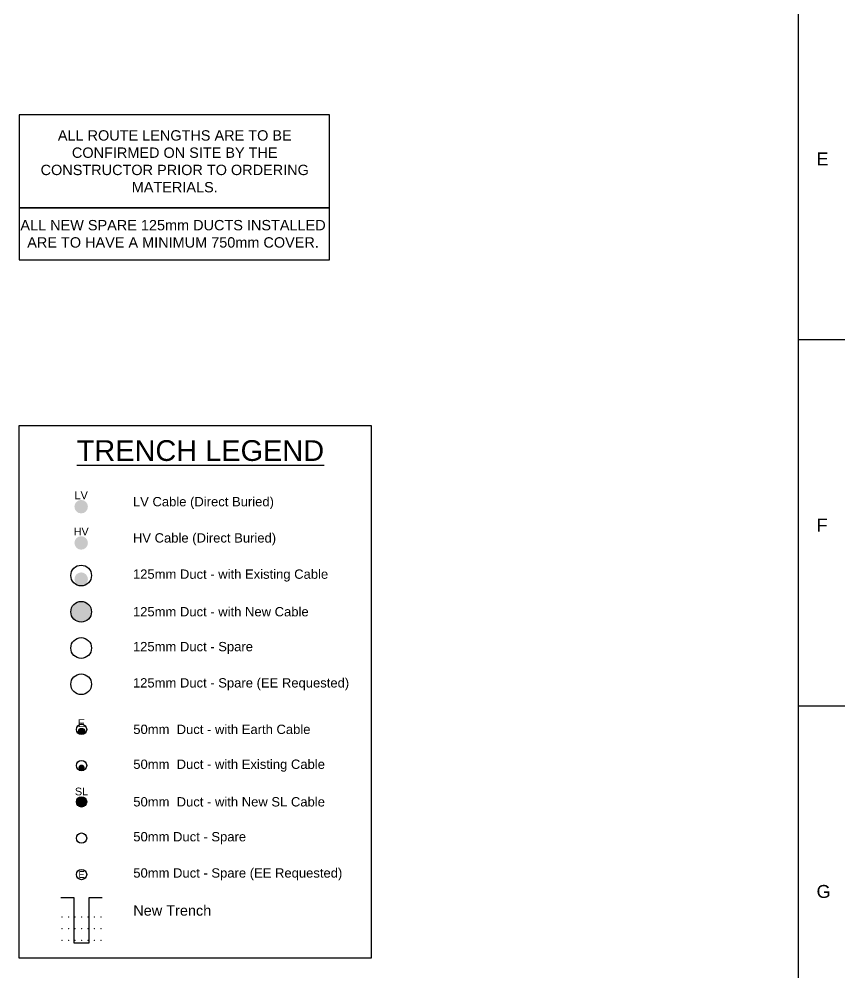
# Paper-space layout 'Duct B1' of a CAD drawing. Header units: metres, sheet in millimetres. Extents: x -9 to 824, y -9 to 577.
# Drawn here: x 664.9 to 824.4, y 91.1 to 275.3 of the extents above; entities that cross this region are included whole.
import ezdxf
from ezdxf.enums import TextEntityAlignment as Align

# ---------------------------------------------------------------- set-up
doc = ezdxf.new("R2010")
doc.units = ezdxf.units.M
doc.layers.get('0').update_dxf_attribs({"color": 6})
doc.layers.add('_User Miscellaneous10', color=252, linetype='Continuous', lineweight=13, plot=False, transparency=0.75)
doc.layers.add('Notes', color=7, linetype='Continuous')
doc.styles.add('ARIAL', font='arial.ttf', dxfattribs={"height": 2})
doc.styles.get("Standard").update_dxf_attribs({"font": 'arial.ttf'})

# ---------------------------------------------------------------- blocks, each defined once
blk = doc.blocks.new('A1_FRAME_TITLE')
at = {"layer": 'Notes'}
for p, q in [((824.37, 5.97), (824.37, 574.39)), ((824.35, 219.43), (833.35, 219.43)), ((824.35, 148.68), (833.35, 148.68))]:
    blk.add_line(p, q, dxfattribs=at)
at = {"layer": 'Notes', "style": 'ARIAL'}
for s, p in [('E', (827.87, 253.06)), ('F', (827.87, 182.31)), ('G', (827.87, 111.56))]:
    blk.add_text(s, height=2.5, dxfattribs=at).set_placement(p)
at = {"layer": 'Notes', "style": 'ARIAL', "flags": 8}
blk.add_attdef('VERSION_NO', text='', height=1.5, rotation=90, dxfattribs=at).set_placement((261.75, 40.04), align=Align.MIDDLE_CENTER)
at = {"layer": 'Notes', "style": 'ARIAL'}
for tag, height, p in [('CAP_NO', 2, (496.37, 44.97)), ('IE_NUM', 2, (496.37, 38.97)), ('REF_1', 2, (321.87, 32.97)), ('GEN_WO', 2.5, (427.37, 32.97)), ('HV_SWITCH', 2, (496.37, 32.97)), ('REF_2', 2, (321.87, 26.97)), ('OH_WO', 2.5, (427.37, 26.97)), ('UBD_REF', 2, (496.37, 26.97)), ('UG_WO', 2.5, (427.37, 20.97)), ('REF_3', 2, (321.87, 20.97)), ('GIS_MAP_No', 2, (496.37, 20.97)), ('REF_4', 2, (321.87, 14.97)), ('SUB_WO', 2.5, (427.37, 14.97)), ('HV_OP_DIAG', 2, (496.37, 14.97)), ('LGA', 2, (496.37, 8.97))]:
    blk.add_attdef(tag, text='', height=height, dxfattribs=at).set_placement(p, align=Align.MIDDLE_LEFT)
for tag, height, p in [('T1', 4, (679.37, 41.13)), ('T2', 4, (679.37, 35.13)), ('REF_No_1', 2.5, (306.87, 32.97)), ('T3', 4, (679.37, 29.13)), ('REF_No_2', 2.5, (306.87, 26.97)), ('DRAWN', 2.5, (561.87, 25.97)), ('T4', 4, (679.37, 23.13)), ('NUM', 8, (791.37, 20.97)), ('REV', 8, (819.37, 20.97)), ('REF_No_3', 2.5, (306.87, 20.97)), ('DATE', 2.5, (561.87, 17.97)), ('T5', 4, (679.37, 17.13)), ('REF_No_4', 2.5, (306.87, 14.97)), ('T6', 4, (679.37, 11.13)), ('CHD', 2.5, (561.87, 9.97)), ('DESIGN', 2.5, (601.87, 9.97)), ('NS', 2.5, (789.8, 8.94)), ('SHTS', 2.5, (804.81, 8.95))]:
    blk.add_attdef(tag, text='', height=height, dxfattribs=at).set_placement(p, align=Align.MIDDLE_CENTER)
blk.add_attdef('scale', text='', height=2.5, dxfattribs=at).set_placement((560.29, 33.27), align=Align.CENTER)
blk.add_attdef('ExportID', (9.08, 2.39), '', height=2.5, dxfattribs=at)
at = {"layer": 'Notes', "style": 'ARIAL', "flags": 1}
for tag, p, height in [('ProjectType', (14.17, -26.8), 2.5), ('ExportDate', (60.28, -26.79), 2.5), ('ExportUserName', (69.15, -26.8), 2.5), ('DesignerCompanyName', (81.48, -26.79), 2.5), ('ExportAreaOfInterest', (97.1, -26.81), 2.5), ('GIS_SUCCESS', (112, -26.78), 2.5), ('CAD_SUCCESS', (121.79, -26.78), 2.5), ('DEPOTCODE', (132.11, -26.88), 2.5), ('ExportCategories', (140.08, -26.8), 2.5), ('Comments', (154.38, -26.88), 2.5), ('ProjectNumber', (23.56, -26.82), 0.1), ('DrawingNumber', (35.51, -26.8), 0.1), ('ProjectDescription', (47.56, -26.83), 0.1)]:
    blk.add_attdef(tag, p, '', height=height, dxfattribs=at)
blk = doc.blocks.new('TRENCH')
at = {"flags": 128}
blk.add_lwpolyline([(-8, 17.5), (-3, 17.5), (-3, 0), (3, 0), (3, 17.5), (8, 17.5)], dxfattribs=at)
at = {"layer": '_User Miscellaneous10'}
for p in [(-7.5, 10), (-5, 10), (-2.5, 10), (0, 10), (2.5, 10), (5, 10), (7.5, 10), (-7.5, 5.5), (-5, 5.5), (-2.5, 5.5), (0, 5.5), (2.5, 5.5), (5, 5.5), (7.5, 5.5), (-7.5, 1), (-5, 1), (-2.5, 1), (0, 1), (2.5, 1), (5, 1), (7.5, 1)]:
    blk.add_point(p, dxfattribs=at)
blk = doc.blocks.new('*U334')
h = blk.add_hatch(color=5)
h.dxf.hatch_style = 1
h.paths.add_polyline_path([(1.3, 1.3, 1), (-1.3, 1.3, 1)])
at = {"color": 1, "insert": (0, 3.5), "char_height": 1.5, "width": 1.4, "attachment_point": 5}
blk.add_mtext('{\\C5;LV}', dxfattribs=at)
blk = doc.blocks.new('*U522')
h = blk.add_hatch(color=1)
h.dxf.hatch_style = 1
h.paths.add_polyline_path([(1.3, 1.3, 1), (-1.3, 1.3, 1)])
at = {"color": 1, "insert": (0, 3.5), "char_height": 1.5, "width": 1.4, "attachment_point": 5}
blk.add_mtext('HV', dxfattribs=at)
blk = doc.blocks.new('*U332')
blk.add_circle((0, 1), 1)
blk = doc.blocks.new('*U335')
h = blk.add_hatch(color=4)
h.dxf.hatch_style = 1
h.paths.add_polyline_path([(0.6, 0.6, 1), (-0.6, 0.6, 1)])
blk.add_circle((0, 1), 1)
blk = doc.blocks.new('*U336')
h = blk.add_hatch(color=4)
h.dxf.hatch_style = 1
h.paths.add_polyline_path([(1, 1, 1), (-1, 1, 1)])
blk.add_circle((0, 1), 1)
at = {"color": 4, "insert": (0, 3), "char_height": 1.5, "width": 1.4, "attachment_point": 5}
blk.add_mtext('SL', dxfattribs=at)
blk = doc.blocks.new('*U337')
blk.add_circle((0, 2), 2)
blk = doc.blocks.new('*U338')
h = blk.add_hatch(color=1)
h.dxf.hatch_style = 1
h.paths.add_polyline_path([(1.3, 1.3, 1), (-1.3, 1.3, 1)])
blk.add_circle((0, 2), 2)
blk = doc.blocks.new('*U339')
h = blk.add_hatch(color=1)
h.dxf.hatch_style = 1
h.paths.add_polyline_path([(2, 2, 1), (-2, 2, 1)])
blk.add_circle((0, 2), 2)
blk = doc.blocks.new('*U597')
at = {"transparency": 33554687}
blk.add_circle((0, 1), 1, dxfattribs=at)
at = {"transparency": 33554687, "insert": (0, 1), "char_height": 1.3, "width": 2.2, "attachment_point": 5}
blk.add_mtext('E', dxfattribs=at)
blk = doc.blocks.new('*U333')
h = blk.add_hatch(color=3)
h.dxf.hatch_style = 1
h.paths.add_polyline_path([(0.6, 0.6, 1), (-0.6, 0.6, 1)])
at = {"color": 3}
blk.add_circle((0, 0.6), 0.6, dxfattribs=at)
at = {"insert": (0, 2.2), "char_height": 1.5, "width": 1.8, "attachment_point": 5}
blk.add_mtext('{\\C3;E}', dxfattribs=at)

psp = doc.layouts.new('Duct B1')

# ---------------------------------------------------------------- linework, layer by layer
at = {"layer": 'Notes', "transparency": 33554687}
for points in [[(664.86, 238.86), (724.86, 238.86), (724.86, 256.86), (664.86, 256.86)], [(664.86, 228.86), (724.86, 228.86), (724.86, 238.86), (664.86, 238.86)], [(664.86, 196.86), (732.9, 196.86), (732.9, 93.94), (664.86, 93.94)]]:
    psp.add_lwpolyline(points, close=True, dxfattribs=at)

# ---------------------------------------------------------------- block references
at = {"layer": 'Notes'}
psp.add_blockref('A1_FRAME_TITLE', (-8.92, -5.97), dxfattribs=at)
at = {"layer": 'Notes', "transparency": 33554687}
for name, p in [('*U334', (676.86, 179.86)), ('*U522', (676.86, 172.86)), ('*U338', (676.86, 165.86)), ('*U339', (676.86, 158.86)), ('*U337', (676.86, 151.86)), ('*U337', (676.86, 144.86)), ('*U333', (676.93, 137.14)), ('*U335', (676.93, 137.14)), ('*U335', (676.93, 130.14)), ('*U336', (676.93, 123.14)), ('*U332', (676.93, 116.14)), ('*U597', (676.93, 109.11))]:
    psp.add_blockref(name, p, dxfattribs=at)
at = {"layer": 'Notes', "transparency": 33554687, "xscale": 0.5, "yscale": 0.5}
psp.add_blockref('TRENCH', (676.93, 96.89), dxfattribs=at)

# ---------------------------------------------------------------- texts
at = {"layer": 'Notes', "color": 7, "lineweight": -3, "transparency": 33554687, "char_height": 2, "attachment_point": 5}
for s, insert, width in [('ALL ROUTE LENGTHS ARE TO BE CONFIRMED ON SITE BY THE CONSTRUCTOR PRIOR TO ORDERING MATERIALS.', (694.94, 247.86), 57), ('ALL NEW SPARE 125mm DUCTS INSTALLED ARE TO HAVE A MINIMUM 750mm COVER.', (694.61, 233.86), 59.5)]:
    psp.add_mtext(s, dxfattribs=dict(at, insert=insert, width=width))
at = {"layer": 'Notes', "transparency": 33554687}
for s, insert, char_height, attachment_point in [('{\\LTRENCH LEGEND}', (699.9, 194), 4, 2), ('LV Cable (Direct Buried)', (686.86, 181.86), 1.8, 4), ('HV Cable (Direct Buried)', (686.86, 174.86), 1.8, 4), ('125mm Duct - with Existing Cable', (686.86, 167.86), 1.8, 4), ('125mm Duct - with New Cable', (686.86, 160.86), 1.8, 4), ('125mm Duct - Spare', (686.86, 153.86), 1.8, 4), ('125mm Duct - Spare (EE Requested)', (686.86, 146.86), 1.8, 4), ('50mm  Duct - with Earth Cable', (686.93, 138.14), 1.8, 4), ('50mm  Duct - with Existing Cable', (686.93, 131.14), 1.8, 4), ('50mm  Duct - with New SL Cable', (686.93, 124.14), 1.8, 4), ('50mm Duct - Spare', (686.93, 117.14), 1.8, 4), ('New Trench', (686.93, 103.14), 2, 4)]:
    psp.add_mtext(s, dxfattribs=dict(at, insert=insert, char_height=char_height, attachment_point=attachment_point))
at = {"layer": 'Notes', "transparency": 33554687, "insert": (686.93, 110.14), "char_height": 1.8, "width": 50.8986, "attachment_point": 4}
psp.add_mtext('50mm Duct - Spare (EE Requested)', dxfattribs=at)

doc.saveas('drawing.dxf')
